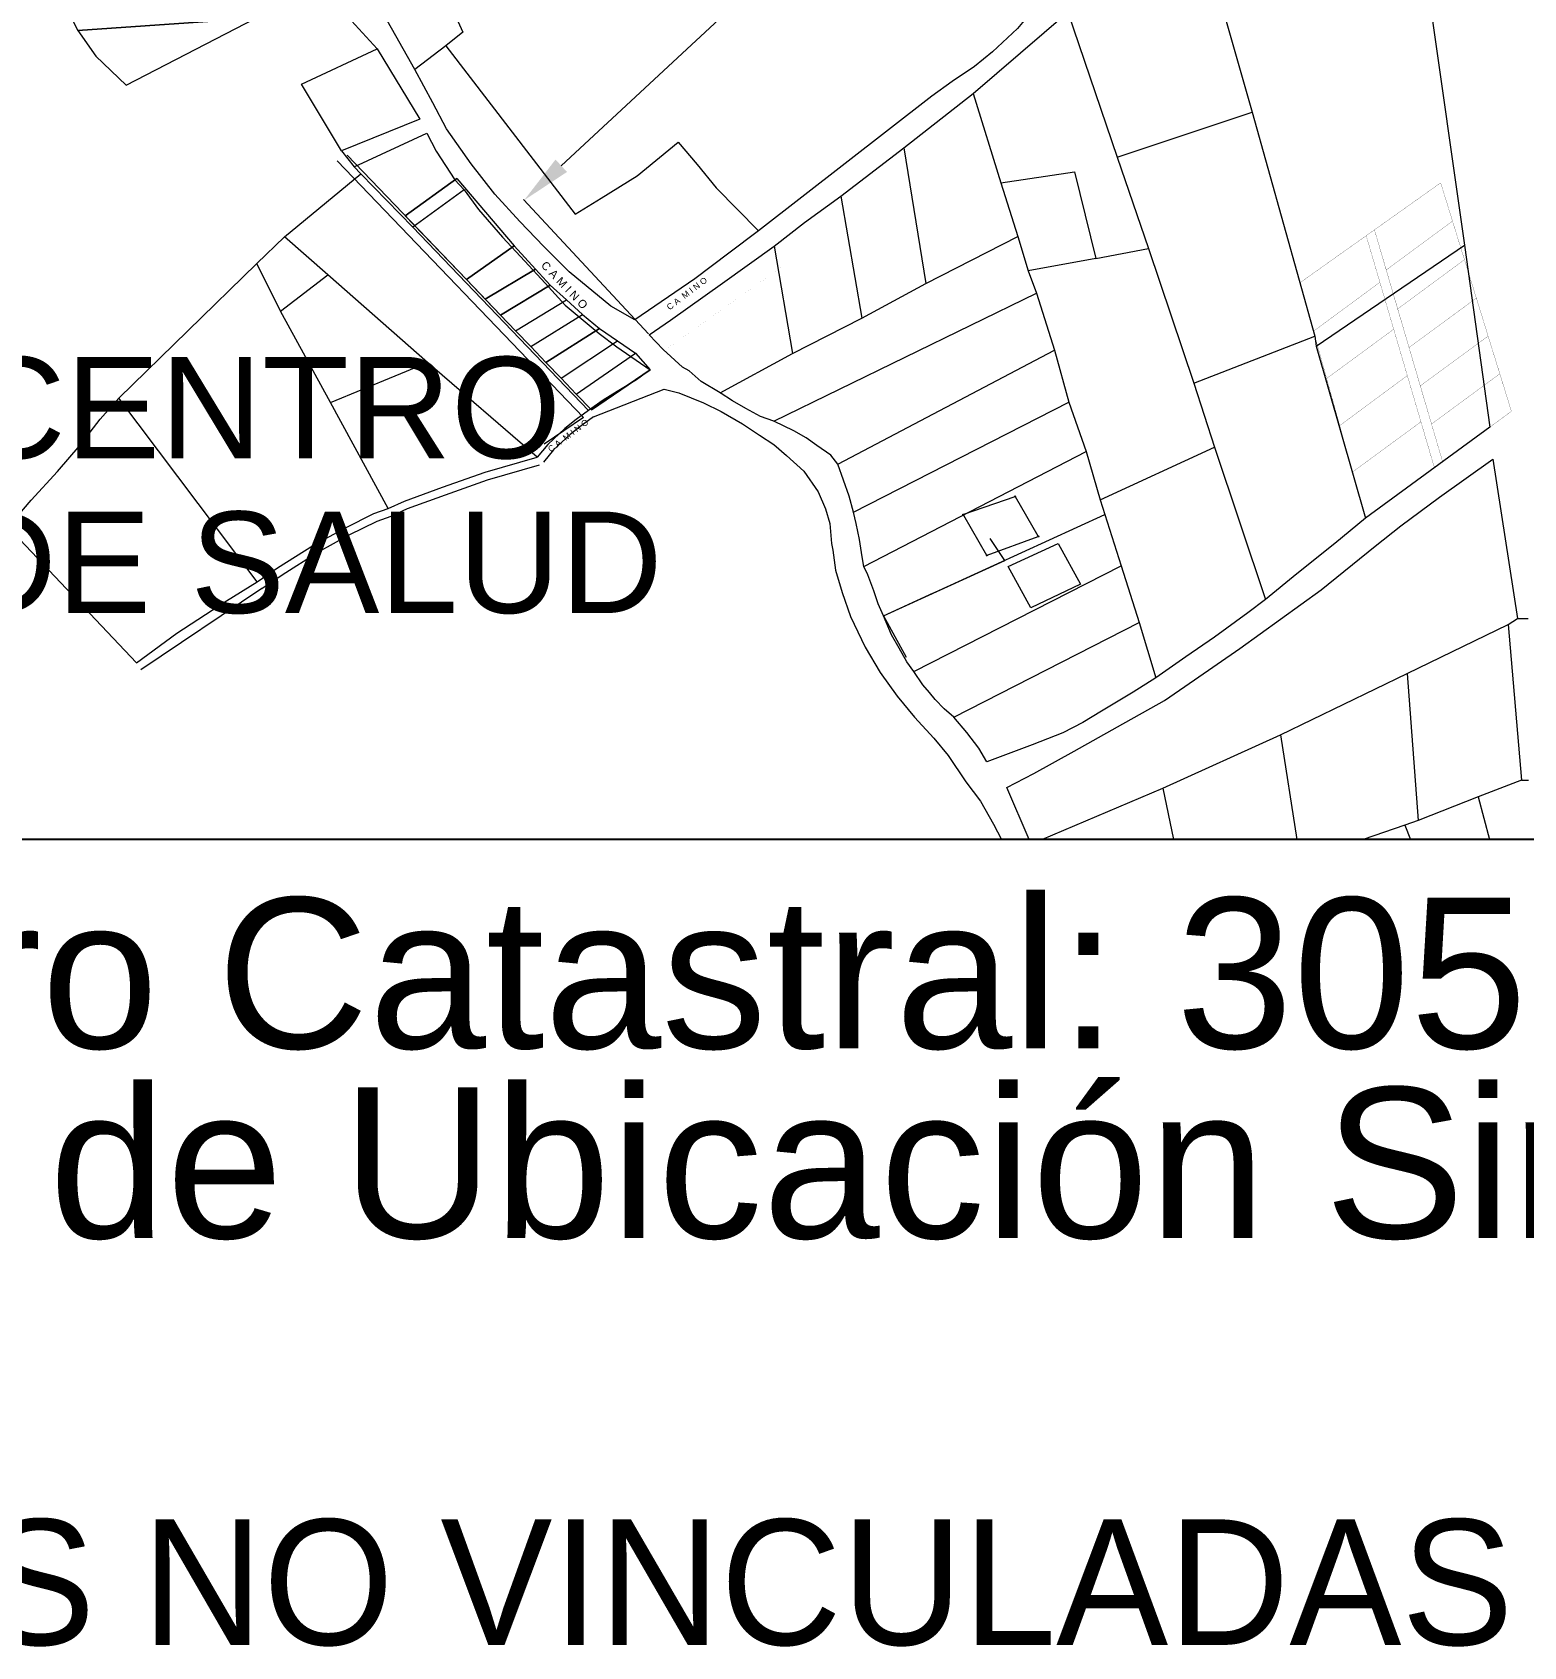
# Paper-space layout 'LAMINA DE TRABAJO' of a CAD drawing. Header units: millimetres. Extents: x 614351 to 615345, y 1320431 to 1320883.
# Drawn here: x 614852.57 to 614882.26, y 1320558.99 to 1320591.14 of the extents above; entities that cross this region are included whole.
import ezdxf
from ezdxf.enums import TextEntityAlignment as Align

# ---------------------------------------------------------------- set-up
doc = ezdxf.new("R2010")
doc.units = ezdxf.units.MM
for name, color, linetype in [('0 - TEXTO', 5, 'Continuous'), ('2', 7, 'Continuous'), ('CVL_CUADCON_LIN', 8, 'Continuous')]:
    doc.layers.add(name, color=color, linetype=linetype)
doc.layers.add('Cotas', color=7, linetype='Continuous', lineweight=0)
doc.styles.add('45', font='arial.ttf')
doc.styles.add('CAJETIN 2', font='arial.ttf', dxfattribs={"height": 0.25})
doc.styles.add('HECTOR LOPEZ', font='arial.ttf')
doc.styles.get("Standard").update_dxf_attribs({"font": 'TCCM____.TTF'})

psp = doc.layouts.new('LAMINA DE TRABAJO')

# ---------------------------------------------------------------- linework, layer by layer
at = {"color": 1, "lineweight": 0}
psp.add_line((614857.044, 1320580.196), (614854.285, 1320583.856), dxfattribs=at)
psp.add_line((614934.41, 1320575.067), (614839.808, 1320575.067))
psp.add_line((614934.41, 1320575.067), (614839.808, 1320575.067))
psp.add_line((614934.41, 1320575.067), (614839.808, 1320575.067))
for points in [[(614857.044, 1320580.196), (614857.449, 1320580.473), (614858.166, 1320580.924), (614858.802, 1320581.272), (614859.366, 1320581.554), (614859.653, 1320581.657)], [(614857.135, 1320580.062), (614857.537, 1320580.338), (614858.248, 1320580.785), (614858.877, 1320581.129), (614859.43, 1320581.406), (614859.708, 1320581.505)]]:
    psp.add_lwpolyline(points, dxfattribs=at)
for centre in [(614872.137, 1320581.895), (614871.1, 1320581.535)]:
    psp.add_circle(centre, 0.0101, dxfattribs=at)
at = {"color": 7, "lineweight": 0}
psp.add_solid([(614862.983, 1320588.605), (614863.212, 1320588.358), (614862.358, 1320587.795)], dxfattribs=at)
at = {"layer": '2', "color": 1, "linetype": 'Continuous', "lineweight": 0}
for p, q in [((614880.275, 1320592.565), (614881.08, 1320586.9)), ((614871.297, 1320589.922), (614873.184, 1320591.542)), ((614873.184, 1320591.542), (614874.163, 1320588.653)), ((614876.322, 1320591.407), (614876.855, 1320589.55)), ((614860.801, 1320590.871), (614860.181, 1320590.399)), ((614869.918, 1320588.84), (614871.297, 1320589.922)), ((614871.297, 1320589.922), (614871.851, 1320588.141)), ((614874.163, 1320588.653), (614876.855, 1320589.55)), ((614876.855, 1320589.55), (614878.102, 1320585.09)), ((614858.724, 1320588.779), (614858.976, 1320588.461)), ((614861.21, 1320586.213), (614858.834, 1320588.689)), ((614868.662, 1320587.876), (614869.918, 1320588.84)), ((614869.918, 1320588.84), (614870.359, 1320586.136)), ((614874.163, 1320588.653), (614874.789, 1320586.831)), ((614857.586, 1320587.066), (614859.104, 1320588.322)), ((614859.104, 1320588.322), (614858.976, 1320588.461)), ((614860.14, 1320587.259), (614859.104, 1320588.322)), ((614861.02, 1320588.23), (614859.991, 1320587.483)), ((614859.991, 1320587.483), (614861.02, 1320588.23)), ((614861.165, 1320588.003), (614860.14, 1320587.259)), ((614861.02, 1320588.23), (614862.159, 1320586.887)), ((614871.851, 1320588.141), (614872.189, 1320587.074)), ((614868.662, 1320587.876), (614869.082, 1320585.444)), ((614859.991, 1320587.483), (614859.991, 1320587.483)), ((614857.038, 1320586.538), (614857.586, 1320587.066)), ((614858.448, 1320586.311), (614857.586, 1320587.066)), ((614863.642, 1320583.61), (614860.14, 1320587.259)), ((614870.359, 1320586.136), (614872.189, 1320587.074)), ((614872.189, 1320587.074), (614872.395, 1320586.386)), ((614861.21, 1320586.213), (614862.158, 1320586.887)), ((614862.159, 1320586.887), (614862.583, 1320586.424)), ((614867.334, 1320586.881), (614867.703, 1320584.741)), ((614873.743, 1320586.637), (614874.789, 1320586.831)), ((614874.789, 1320586.831), (614875.692, 1320584.153)), ((614878.127, 1320584.89), (614881.08, 1320586.9)), ((614854.285, 1320583.856), (614857.038, 1320586.538)), ((614857.51, 1320585.583), (614857.038, 1320586.538)), ((614861.584, 1320585.823), (614862.583, 1320586.424)), ((614862.583, 1320586.424), (614862.877, 1320586.103)), ((614873.743, 1320586.637), (614872.395, 1320586.386)), ((614872.395, 1320586.386), (614872.559, 1320585.945)), ((614857.51, 1320585.583), (614858.448, 1320586.311)), ((614860.432, 1320584.566), (614858.448, 1320586.311)), ((614861.886, 1320585.508), (614861.21, 1320586.213)), ((614861.886, 1320585.508), (614862.877, 1320586.103)), ((614862.877, 1320586.103), (614863.2, 1320585.81)), ((614869.082, 1320585.444), (614870.359, 1320586.136)), ((614862.188, 1320585.194), (614863.2, 1320585.81)), ((614863.2, 1320585.81), (614863.523, 1320585.517)), ((614867.329, 1320583.397), (614872.559, 1320585.945)), ((614872.559, 1320585.945), (614872.918, 1320584.806)), ((614858.505, 1320583.766), (614857.51, 1320585.583)), ((614862.188, 1320585.194), (614861.886, 1320585.508)), ((614862.49, 1320584.879), (614863.523, 1320585.517)), ((614863.523, 1320585.517), (614863.86, 1320585.24)), ((614867.703, 1320584.741), (614869.082, 1320585.444)), ((614862.49, 1320584.879), (614862.188, 1320585.194)), ((614862.792, 1320584.565), (614863.86, 1320585.24)), ((614863.86, 1320585.24), (614864.219, 1320584.992)), ((614875.692, 1320584.153), (614878.102, 1320585.09)), ((614878.102, 1320585.09), (614878.127, 1320584.89)), ((614862.792, 1320584.565), (614862.49, 1320584.879)), ((614863.093, 1320584.25), (614864.219, 1320584.992)), ((614864.219, 1320584.992), (614864.578, 1320584.746)), ((614868.606, 1320582.54), (614872.918, 1320584.806)), ((614872.918, 1320584.806), (614873.205, 1320583.774)), ((614878.127, 1320584.89), (614879.112, 1320581.462)), ((614858.505, 1320583.766), (614860.432, 1320584.566)), ((614862.617, 1320582.681), (614860.432, 1320584.566)), ((614863.093, 1320584.25), (614862.792, 1320584.565)), ((614863.395, 1320583.935), (614864.578, 1320584.746)), ((614864.578, 1320584.746), (614864.868, 1320584.42)), ((614864.578, 1320584.746), (614864.868, 1320584.42)), ((614866.262, 1320583.957), (614867.703, 1320584.741)), ((614863.395, 1320583.935), (614863.093, 1320584.25)), ((614863.697, 1320583.621), (614864.868, 1320584.42)), ((614864.868, 1320584.42), (614863.697, 1320583.621)), ((614875.692, 1320584.153), (614876.107, 1320582.88)), ((614863.697, 1320583.621), (614863.395, 1320583.935)), ((614859.653, 1320581.657), (614858.505, 1320583.766)), ((614868.913, 1320581.585), (614873.205, 1320583.774)), ((614873.205, 1320583.774), (614873.549, 1320582.789)), ((614873.826, 1320581.829), (614876.107, 1320582.88)), ((614876.107, 1320582.88), (614877.118, 1320579.842)), ((614869.119, 1320580.503), (614873.549, 1320582.789)), ((614873.549, 1320582.789), (614873.826, 1320581.829)), ((614873.826, 1320581.829), (614873.923, 1320581.537)), ((614869.514, 1320579.517), (614873.923, 1320581.537)), ((614873.923, 1320581.537), (614874.246, 1320580.515)), ((614870.119, 1320578.409), (614874.246, 1320580.515)), ((614874.246, 1320580.515), (614874.605, 1320579.386)), ((614870.914, 1320577.5), (614874.605, 1320579.386)), ((614874.605, 1320579.386), (614874.933, 1320578.283)), ((614879.938, 1320578.368), (614881.953, 1320579.347)), ((614881.953, 1320579.347), (614882.137, 1320579.465)), ((614881.953, 1320579.347), (614882.215, 1320576.248)), ((614882.137, 1320579.465), (614882.348, 1320579.465)), ((614877.42, 1320577.148), (614879.938, 1320578.368)), ((614879.938, 1320578.368), (614880.159, 1320575.443)), ((614875.072, 1320576.087), (614877.42, 1320577.148)), ((614877.42, 1320577.148), (614877.743, 1320575.067)), ((614872.668, 1320575.067), (614875.072, 1320576.087)), ((614875.072, 1320576.087), (614875.289, 1320575.067)), ((614882.215, 1320576.248), (614881.353, 1320575.915)), ((614882.215, 1320576.248), (614882.359, 1320576.248)), ((614881.353, 1320575.915), (614880.159, 1320575.443)), ((614881.353, 1320575.915), (614881.58, 1320575.067)), ((614880.159, 1320575.443), (614879.892, 1320575.351)), ((614879.892, 1320575.351), (614879.063, 1320575.067)), ((614879.892, 1320575.351), (614880.005, 1320575.067))]:
    psp.add_line(p, q, dxfattribs=at)
for points in [[(614853.448, 1320595.98), (614854.007, 1320595.585), (614854.822, 1320595.03), (614855.601, 1320594.44), (614856.222, 1320593.942), (614857.14, 1320593.167), (614858.119, 1320592.248), (614859.432, 1320590.81)], [(614860.181, 1320590.399), (614859.109, 1320592.309), (614859.216, 1320592.442), (614859.452, 1320592.632), (614859.765, 1320592.868), (614860.206, 1320593.186)], [(614860.206, 1320593.186), (614861.139, 1320591.143), (614860.801, 1320590.871)], [(614873.399, 1320592.697), (614873.209, 1320592.466), (614872.973, 1320592.158), (614872.548, 1320591.65), (614872.184, 1320591.214), (614871.681, 1320590.753), (614871.328, 1320590.455), (614870.882, 1320590.158), (614870.477, 1320589.866), (614867.026, 1320587.184)], [(614860.801, 1320590.871), (614863.375, 1320587.519), (614863.893, 1320587.837), (614864.611, 1320588.278), (614865.426, 1320588.95), (614865.806, 1320588.508), (614866.18, 1320588.041), (614867.026, 1320587.184)], [(614858.724, 1320588.779), (614857.924, 1320590.108), (614859.432, 1320590.81)], [(614859.432, 1320590.81), (614860.283, 1320589.409), (614858.724, 1320588.779)], [(614867.026, 1320587.184), (614866.436, 1320586.743), (614865.754, 1320586.23), (614864.565, 1320585.41), (614864.083, 1320585.687), (614863.252, 1320586.37), (614862.75, 1320586.873), (614862.273, 1320587.371), (614861.775, 1320587.915), (614861.304, 1320588.521), (614860.811, 1320589.214), (614860.54, 1320589.732), (614860.181, 1320590.399)], [(614858.976, 1320588.461), (614860.422, 1320589.127), (614860.606, 1320588.773), (614860.981, 1320588.203), (614861.165, 1320588.003)], [(614858.633, 1320588.578), (614863.537, 1320583.467)], [(614871.851, 1320588.141), (614873.317, 1320588.361), (614873.743, 1320586.637)], [(614861.165, 1320588.003), (614861.447, 1320587.613), (614861.924, 1320587.058), (614862.37, 1320586.581), (614862.775, 1320586.145), (614863.175, 1320585.708), (614863.852, 1320585.138), (614864.201, 1320584.877), (614864.868, 1320584.42), (614864.596, 1320584.22), (614864.211, 1320583.989), (614863.934, 1320583.81), (614863.642, 1320583.61)], [(614867.334, 1320586.881), (614867.939, 1320587.353), (614868.662, 1320587.876)], [(614866.262, 1320583.957), (614865.883, 1320584.183), (614865.647, 1320584.399), (614865.514, 1320584.471), (614865.124, 1320584.82), (614864.847, 1320585.112), (614865.273, 1320585.405), (614866.308, 1320586.143), (614867.334, 1320586.881)], [(614881.08, 1320586.9), (614881.588, 1320583.277), (614879.112, 1320581.462)], [(614852.085, 1320581.281), (614852.541, 1320581.825), (614853.07, 1320582.394), (614853.516, 1320582.917), (614853.915, 1320583.435), (614854.285, 1320583.856)], [(614863.737, 1320583.479), (614865.145, 1320584.03), (614865.437, 1320583.958), (614865.929, 1320583.762), (614866.278, 1320583.588), (614866.703, 1320583.341), (614867.042, 1320583.115), (614867.329, 1320582.93), (614867.585, 1320582.71), (614867.929, 1320582.402), (614868.211, 1320581.986), (614868.36, 1320581.647), (614868.442, 1320581.355), (614868.478, 1320580.96), (614868.503, 1320580.826), (614868.56, 1320580.426), (614868.693, 1320579.98), (614868.857, 1320579.507), (614869.15, 1320578.897), (614869.447, 1320578.389), (614869.786, 1320577.916), (614870.129, 1320577.501), (614870.514, 1320577.085), (614870.801, 1320576.736), (614871.155, 1320576.212), (614871.442, 1320575.827), (614871.703, 1320575.37), (614871.862, 1320575.067)], [(614867.329, 1320583.397), (614867.067, 1320583.49), (614866.775, 1320583.644), (614866.508, 1320583.798), (614866.262, 1320583.957)], [(614863.642, 1320583.61), (614863.396, 1320583.43), (614863.171, 1320583.251), (614862.827, 1320582.933), (614862.617, 1320582.681)], [(614863.737, 1320583.479), (614863.494, 1320583.302), (614863.276, 1320583.128), (614862.944, 1320582.821), (614862.741, 1320582.578)], [(614863.537, 1320583.467), (614862.76, 1320582.937)], [(614868.606, 1320582.54), (614868.467, 1320582.72), (614868.185, 1320582.909), (614867.975, 1320583.064), (614867.729, 1320583.202), (614867.329, 1320583.397)], [(614859.653, 1320581.657), (614859.976, 1320581.805), (614860.735, 1320582.082), (614861.581, 1320582.379), (614862.617, 1320582.681)], [(614859.721, 1320581.51), (614860.038, 1320581.656), (614860.79, 1320581.93), (614861.631, 1320582.225), (614862.662, 1320582.526)], [(614868.913, 1320581.585), (614868.831, 1320581.904), (614868.606, 1320582.54)], [(614872.413, 1320575.067), (614871.97, 1320576.099), (614872.508, 1320576.381), (614873.313, 1320576.822), (614874.17, 1320577.309), (614875.108, 1320577.832), (614875.703, 1320578.247), (614876.61, 1320578.867), (614878.225, 1320580.036), (614879.302, 1320580.908), (614879.814, 1320581.313), (614880.584, 1320581.882), (614881.645, 1320582.636), (614882.137, 1320579.465)], [(614872.128, 1320581.891), (614871.109, 1320581.538)], [(614872.596, 1320581.108), (614872.142, 1320581.886)], [(614869.119, 1320580.503), (614869.088, 1320580.693), (614869.037, 1320581.041), (614868.97, 1320581.36), (614868.913, 1320581.585)], [(614852.085, 1320581.281), (614854.639, 1320578.581), (614855.444, 1320579.17), (614856.433, 1320579.816), (614857.044, 1320580.196)], [(614871.105, 1320581.526), (614871.565, 1320580.729)], [(614879.112, 1320581.462), (614878.497, 1320580.96), (614877.743, 1320580.355), (614877.118, 1320579.842)], [(614871.58, 1320580.724), (614872.591, 1320581.096)], [(614869.514, 1320579.517), (614869.406, 1320579.759), (614869.319, 1320580.015), (614869.201, 1320580.333), (614869.119, 1320580.503)], [(614877.118, 1320579.842), (614876.769, 1320579.575), (614876.102, 1320579.093), (614875.533, 1320578.704), (614874.933, 1320578.283)], [(614870.119, 1320578.409), (614869.98, 1320578.604), (614869.826, 1320578.876), (614869.673, 1320579.143), (614869.514, 1320579.517)], [(614870.914, 1320577.5), (614870.724, 1320577.664), (614870.544, 1320577.849), (614870.432, 1320577.993), (614870.298, 1320578.142), (614870.119, 1320578.409)], [(614874.933, 1320578.283), (614874.487, 1320577.996), (614873.857, 1320577.622), (614873.482, 1320577.396), (614873.083, 1320577.191), (614872.472, 1320576.95), (614871.57, 1320576.612), (614871.411, 1320576.884), (614871.17, 1320577.197), (614870.914, 1320577.5)]]:
    psp.add_lwpolyline(points, dxfattribs=at)
psp.add_lwpolyline([(614861.02, 1320588.23), (614862.159, 1320586.887), (614861.21, 1320586.213), (614859.991, 1320587.483)], close=True, dxfattribs=at)
at = {"layer": '2', "color": 1, "linetype": 'Continuous', "lineweight": 0, "flags": 128}
for points, const_width in [([(614877.806, 1320586.152), (614880.607, 1320588.141), (614882.016, 1320583.591)], 0.00404), ([(614880.607, 1320588.141), (614879.289, 1320587.205)], 0.00404), ([(614879.124, 1320587.088), (614880.483, 1320582.467)], 0.00404), ([(614879.124, 1320587.088), (614880.483, 1320582.467)], 0.00404), ([(614882.016, 1320583.591), (614880.646, 1320582.586), (614879.289, 1320587.205)], 0.00404), ([(614882.016, 1320583.591), (614880.646, 1320582.586), (614879.289, 1320587.205)], 0.00404), ([(614865.058, 1320584.738), (614867.545, 1320586.507)], 0.000404), ([(614879.112, 1320581.462), (614877.806, 1320586.152)], 0.00404), ([(614879.112, 1320581.462), (614882.016, 1320583.591)], 0.00404), ([(614880.483, 1320582.467), (614880.232, 1320583.319)], 0.00404), ([(614879.112, 1320581.462), (614880.483, 1320582.467)], 0.00404)]:
    psp.add_lwpolyline(points, dxfattribs=dict(at, const_width=const_width))
at = {"layer": '2', "color": 1, "linetype": 'Continuous', "lineweight": 0, "const_width": 0.00404, "flags": 128}
for points in [[(614879.289, 1320587.205), (614880.607, 1320588.141), (614882.016, 1320583.591), (614880.646, 1320582.586), (614879.289, 1320587.205)], [(614879.289, 1320587.205), (614879.523, 1320586.406), (614880.843, 1320587.379), (614880.607, 1320588.141), (614879.289, 1320587.205)], [(614879.751, 1320585.63), (614879.523, 1320586.406), (614880.843, 1320587.379), (614881.081, 1320586.611)], [(614877.806, 1320586.152), (614879.124, 1320587.088), (614880.483, 1320582.467), (614879.112, 1320581.462)], [(614879.124, 1320587.088), (614879.397, 1320586.161), (614878.075, 1320585.186), (614877.806, 1320586.152)], [(614862.583, 1320586.424), (614862.877, 1320586.103), (614861.886, 1320585.508), (614861.584, 1320585.823)], [(614879.977, 1320584.862), (614879.751, 1320585.63), (614881.081, 1320586.611), (614881.318, 1320585.846)], [(614878.075, 1320585.186), (614879.397, 1320586.161), (614879.672, 1320585.226), (614878.337, 1320584.245)], [(614880.201, 1320584.098), (614879.977, 1320584.862), (614881.318, 1320585.846), (614881.552, 1320585.089)], [(614863.86, 1320585.24), (614864.578, 1320584.746), (614863.395, 1320583.935), (614862.792, 1320584.565)], [(614878.337, 1320584.245), (614879.672, 1320585.226), (614879.943, 1320584.303), (614878.598, 1320583.307)], [(614880.425, 1320583.338), (614880.201, 1320584.098), (614881.552, 1320585.089), (614881.785, 1320584.339)], [(614878.598, 1320583.307), (614879.943, 1320584.303), (614880.214, 1320583.382), (614878.855, 1320582.384)], [(614880.646, 1320582.586), (614880.425, 1320583.338), (614881.785, 1320584.339), (614882.016, 1320583.591)], [(614878.855, 1320582.384), (614880.214, 1320583.382), (614880.482, 1320582.471), (614879.111, 1320581.466)]]:
    psp.add_lwpolyline(points, close=True, dxfattribs=at)
at = {"layer": '2', "color": 1, "linetype": 'Continuous', "lineweight": 0, "flags": 128}
for points in [[(614862.158, 1320586.887), (614862.583, 1320586.424), (614861.584, 1320585.823), (614861.21, 1320586.213)], [(614862.583, 1320586.424), (614862.877, 1320586.103), (614861.886, 1320585.508), (614861.584, 1320585.823)], [(614863.523, 1320585.517), (614863.86, 1320585.24), (614862.792, 1320584.565), (614862.49, 1320584.879)], [(614864.578, 1320584.746), (614864.868, 1320584.42), (614863.697, 1320583.621), (614863.395, 1320583.935)], [(614872.445, 1320579.677), (614871.995, 1320580.503), (614872.993, 1320580.96), (614873.437, 1320580.149)], [(614871.995, 1320580.503), (614872.993, 1320580.96), (614873.437, 1320580.149), (614872.445, 1320579.677)]]:
    psp.add_lwpolyline(points, close=True, dxfattribs=at)
for points in [[(614869.514, 1320579.517), (614871.929, 1320580.623), (614871.636, 1320581.06)], [(614857.135, 1320580.062), (614854.726, 1320578.445)], [(614869.514, 1320579.517), (614869.964, 1320578.692)]]:
    psp.add_lwpolyline(points, dxfattribs=at)
at = {"layer": '2', "color": 1, "linetype": 'Continuous', "lineweight": 0}
for centre in [(614872.601, 1320581.099), (614871.57, 1320580.721)]:
    psp.add_circle(centre, 0.0101, dxfattribs=at)
at = {"layer": 'Cotas'}
psp.add_line((614863.098, 1320588.482), (614886.883, 1320610.576), dxfattribs=at)
at = {"layer": 'Cotas', "color": 7, "lineweight": 0}
psp.add_line((614864.832, 1320585.132), (614862.345, 1320587.809), dxfattribs=at)
at = {"layer": 'CVL_CUADCON_LIN', "color": 1, "lineweight": 0, "ltscale": 0.5, "flags": 128}
psp.add_lwpolyline([(614869.514, 1320579.517), (614870.512, 1320579.975)], dxfattribs=at)

# ---------------------------------------------------------------- texts
at = {"style": 'CAJETIN 2'}
for s, p in [('CENTRO ', (614851.192, 1320582.656)), ('DE SALUD', (614851.014, 1320579.575))]:
    psp.add_text(s, height=2.0185, dxfattribs=at).set_placement(p)
at = {"color": 7, "lineweight": 50, "style": 'HECTOR LOPEZ'}
psp.add_text('Planta de Ubicación Sin Escala', height=3, dxfattribs=at).set_placement((614839.854, 1320567.126))
at = {"color": 7, "lineweight": 50, "insert": (614840.172, 1320573.904), "char_height": 3, "width": 112.12805, "attachment_point": 1, "style": 'HECTOR LOPEZ'}
psp.add_mtext('Número Catastral: {\\C256;3051-4-01-000-02009}', dxfattribs=at)
at = {"layer": '0 - TEXTO', "transparency": 33554687}
psp.add_text('COORDENADAS NO VINCULADAS A LA RED GEODESICA DE NICARAGUA', height=2.5, dxfattribs=at).set_placement((614886.515, 1320559.025), align=Align.CENTER)
at = {"layer": '2', "color": 7, "linetype": 'Continuous', "lineweight": 0, "attachment_point": 5, "style": '45'}
for s, insert, char_height, rotation in [('{\\H2x;C A M I N O} ', (614863.16, 1320586.104), 0.08074, 313.8346), ('C A  M I N O', (614865.599, 1320585.936), 0.12111, 37.1986), ('C A  M I N O', (614863.234, 1320583.107), 0.12111, 37.1986)]:
    psp.add_mtext(s, dxfattribs=dict(at, insert=insert, char_height=char_height, rotation=rotation))

# ---------------------------------------------------------------- meshes
at = {"layer": '2', "color": 1, "linetype": 'Continuous', "lineweight": 0}
mesh = psp.add_polyface(dxfattribs=at)
corners = [(614857.017, 1320591.422), (614853.022, 1320592.178), (614853.474, 1320591.173), (614853.828, 1320590.664), (614853.222, 1320591.665), (614852.992, 1320592.337), (614854.433, 1320590.084)]
mesh.append_faces([[corners[k] for k in face] for face in [(1, 0, 5), (0, 2, 3, 6)]], dxfattribs={"vtx0": -1, "color": 1})
mesh.append_faces([[corners[k] for k in face] for face in [(0, 1, 4, 2)]], dxfattribs={"vtx0": -1, "vtx3": -1, "color": 1})

doc.saveas('drawing.dxf')
